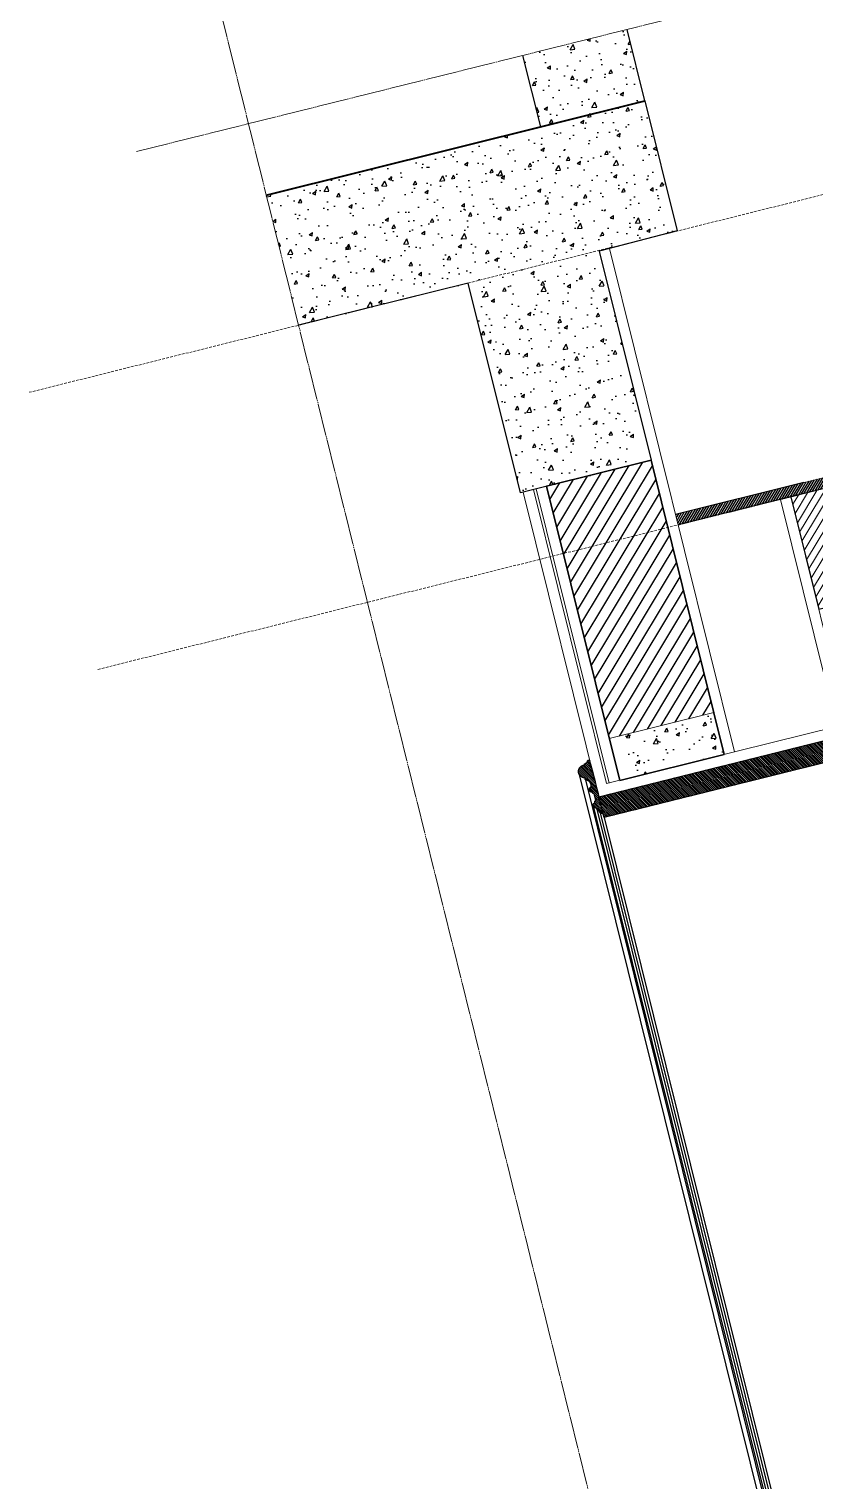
# Model space of a CAD drawing. Header units: inches. Extents: x 122939 to 389145, y 29603 to 574065.
# Drawn here: x 348742 to 350201, y 509658 to 512353 of the extents above; entities that cross this region are included whole.
import ezdxf

# ---------------------------------------------------------------- set-up
doc = ezdxf.new("R2010")
doc.units = ezdxf.units.IN
doc.header["$MEASUREMENT"] = 0
for name, pattern in [('DASHED', [0.75, 0.5, -0.25]), ('HIDDEN', [0.375, 0.25, -0.125]), ('PHANTOM-Z', [69.2, 60, -1.4, 2.5, -1.4, 2.5, -1.4])]:
    doc.linetypes.add(name, pattern=pattern)
for name, color, linetype in [('8', 8, 'Continuous'), ('A-Hidden', 8, 'HIDDEN'), ('A-WALL', 7, 'Continuous'), ('Calliper_wall hatch_CHB', 8, 'Continuous'), ('CQ Wall hatch_CHB', 8, 'Continuous'), ('gypsum', 31, 'Continuous')]:
    doc.layers.add(name, color=color, linetype=linetype)
for name, color, linetype, lineweight in [('a-cut', 30, 'PHANTOM-Z', 18), ('A-FLOR-SLAB', 7, 'Continuous', 40), ('A-RNDR-CONC', 2, 'Continuous', 18), ('A-RNDR-PLST', 1, 'Continuous', 9), ('GRC', 41, 'Continuous', 0), ('GRC Hatch', 253, 'Continuous', 0)]:
    doc.layers.add(name, color=color, linetype=linetype, lineweight=lineweight)
pattern_1 = [(63.971423, (252734.533, 457684.53), (71.11917, 11.227812), [7.5, -82.5]), (8.97142, (252734.53, 457684.53), (-31.625426, 69.643965), [6, -66]), (114.42287, (252740.46, 457685.464), (39.493744, 80.871776), [6.37402, -70.11421]), (60.15562, (252729.7, 457703.94), (107.5631, 9.70499), [11.25, -123.75]), (110.60706, (252738.67, 457704.75), (67.1822, 117.09634), [9.56103, -105.17138]), (5.15559, (252729.7, 457703.94), (67.1822, 117.09634), [9, -99]), (34.971423, (252740.616, 457701.5), (67.645578, -24.659192), [7.5, -82.5]), (339.97142, (252740.616, 457701.5), (6.103844, 76.244295), [6, -66]), (85.42287, (252746.25, 457699.444), (73.74942, 51.585102), [6.37402, -70.11421]), (51.471423, (252734.533, 457684.53), (-6.857308, 32.598146), [0, -65.2, 0, -67, 0, -66.25]), (21.471423, (252734.533, 457684.53), (16.006101, 44.62585), [0, -38.2, 0, -63.7, 0, -25.25]), (341.471423, (252712.893, 457679.145), (52.3475577, 10.6997366), [0, -25, 0, -78, 0, -103.5]), (331.471423, (252703.19, 457676.73), (54.17642, 23.794676), [0, -32.5, 0, -51.8, 0, -73.5])]

# ---------------------------------------------------------------- blocks, each defined once
blk = doc.blocks.new('ceil003')
at = {"layer": '8'}
h = blk.add_hatch(dxfattribs=at)
h.set_pattern_fill('ANSI31', color=256, scale=30, style=0)
h.set_pattern_definition([(45, (-54350.6595, -10452.2095), (-2.65165043, 2.65165043), [])])
h.paths.add_polyline_path([(-2370.5, -310), (-2370.5, -330), (-1629.9, -330), (-1629.9, -310), (-1705.7, -310)])
at = {"layer": 'GRC Hatch'}
h = blk.add_hatch(dxfattribs=at)
h.set_pattern_fill('ANSI31', color=256, scale=100, angle=-13.9714)
h.set_pattern_definition([(45, (-113572.45, -29017.02), (-8.8388348, 8.8388348), [])])
edge = h.paths.add_edge_path()
edge.add_line((-1965.7, -355.3), (-1965.7, -330))
edge.add_line((-1965.7, -330), (-2154.8, -330))
edge.add_line((-2154.8, -330), (-2154.8, -544.6))
edge.add_line((-2154.8, -544.6), (-2129.6, -544.6))
edge.add_line((-2129.6, -544.6), (-2129.6, -570))
edge.add_line((-2129.6, -570), (-2100.3, -570))
edge.add_line((-2100.3, -570), (-2100.3, -544.4))
edge.add_line((-2100.3, -544.4), (-2081.1, -544.4))
edge.add_line((-2081.1, -544.4), (-2081.2, -527.8))
edge.add_arc((-2078.6, -485.6), 42.3, -93.5377, -12.2157)
edge.add_arc((-1990.4, -506.5), 48.3, 137.1563, 165.7452, ccw=False)
edge.add_arc((-1994.7, -503.5), 43.2, 87.9448, 136.116, ccw=False)
edge.add_line((-1993.2, -460.4), (-1993.1, -441.7))
edge.add_arc((-1990.3, -402), 39.8, -93.9866, -0.8074)
edge.add_arc((-1927.5, -402.8), 23, 150.2425, 179.3809, ccw=False)
edge.add_arc((-1935, -399.3), 14.8, 87.1296, 147.6948, ccw=False)
edge.add_line((-1934.2, -384.5), (-1934.2, -355.3))
edge.add_line((-1934.2, -355.3), (-1965.7, -355.3))
at = {"layer": 'GRC', "elevation": 0}
blk.add_lwpolyline([(-2370.5, -330), (-1674.9, -330), (-1674.9, -310), (-2370.5, -310)], close=True, dxfattribs=at)
at = {"layer": 'gypsum', "elevation": 0}
blk.add_lwpolyline([(-1965.7, -355.3), (-1965.7, -330), (-2154.8, -330), (-2154.8, -544.6), (-2129.6, -544.6), (-2129.6, -570), (-2100.3, -570), (-2100.3, -544.4), (-2081.1, -544.4), (-2081.2, -527.8, 0.370517), (-2037.3, -494.5, -0.125394), (-2025.9, -473.6, -0.213337), (-1993.2, -460.4), (-1993.1, -441.7, 0.43056), (-1950.5, -402.6, -0.12783), (-1947.5, -391.4, -0.270594), (-1934.2, -384.5), (-1934.2, -355.3)], format="xyb", close=True, dxfattribs=at)

msp = doc.modelspace()

# ---------------------------------------------------------------- hatches: boundary and pattern name
at = {"lineweight": 0}
h = msp.add_hatch(dxfattribs=at)
h.set_pattern_fill('ANSI31', color=8, scale=20, angle=90)
h.set_pattern_definition([(135, (-810.5832, -5040.2526), (-1.767766953, -1.767766953), [])])
h.paths.add_polyline_path([(350266.284, 511043.978), (350274.32, 511011.681), (350231.621, 511001.058), (350233.243, 510994.539), (349809.566, 510889.114), (349799.909, 510927.93)])
h = msp.add_hatch(dxfattribs=at)
h.set_pattern_fill('ANSI31', color=8, scale=20, angle=90)
h.set_pattern_definition([(135, (-766.9477, -5029.3828), (-1.767766953, -1.767766953), [])])
edge = h.paths.add_edge_path()
edge.add_line((349802.426, 510897.655), (349807.138, 510898.827))
edge.add_line((349807.138, 510898.827), (349782.994, 510995.869))
edge.add_line((349782.994, 510995.869), (349778.543, 510994.761))
edge.add_line((349778.543, 510994.761), (349778.567, 510994.657))
edge.add_line((349778.567, 510994.657), (349778.587, 510994.553))
edge.add_line((349778.587, 510994.553), (349778.603, 510994.447))
edge.add_line((349778.603, 510994.447), (349778.615, 510994.341))
edge.add_line((349778.615, 510994.341), (349778.624, 510994.234))
edge.add_line((349778.624, 510994.234), (349778.628, 510994.127))
edge.add_line((349778.628, 510994.127), (349778.629, 510994.018))
edge.add_line((349778.629, 510994.018), (349778.626, 510993.91))
edge.add_line((349778.626, 510993.91), (349778.619, 510993.801))
edge.add_line((349778.619, 510993.801), (349778.608, 510993.691))
edge.add_line((349778.608, 510993.691), (349778.593, 510993.582))
edge.add_line((349778.593, 510993.582), (349778.574, 510993.472))
edge.add_line((349778.574, 510993.472), (349778.552, 510993.361))
edge.add_line((349778.552, 510993.361), (349778.525, 510993.251))
edge.add_line((349778.525, 510993.251), (349778.495, 510993.141))
edge.add_line((349778.495, 510993.141), (349778.461, 510993.031))
edge.add_line((349778.461, 510993.031), (349778.424, 510992.92))
edge.add_line((349778.424, 510992.92), (349778.382, 510992.81))
edge.add_line((349778.382, 510992.81), (349778.337, 510992.7))
edge.add_line((349778.337, 510992.7), (349778.288, 510992.591))
edge.add_line((349778.288, 510992.591), (349778.236, 510992.482))
edge.add_line((349778.236, 510992.482), (349778.18, 510992.373))
edge.add_line((349778.18, 510992.373), (349778.12, 510992.265))
edge.add_line((349778.12, 510992.265), (349778.057, 510992.157))
edge.add_line((349778.057, 510992.157), (349777.99, 510992.05))
edge.add_line((349777.99, 510992.05), (349777.919, 510991.944))
edge.add_line((349777.919, 510991.944), (349777.846, 510991.838))
edge.add_line((349777.846, 510991.838), (349777.768, 510991.733))
edge.add_line((349777.768, 510991.733), (349777.688, 510991.629))
edge.add_line((349777.688, 510991.629), (349777.604, 510991.526))
edge.add_line((349777.604, 510991.526), (349777.517, 510991.424))
edge.add_line((349777.517, 510991.424), (349777.427, 510991.323))
edge.add_line((349777.427, 510991.323), (349777.333, 510991.223))
edge.add_line((349777.333, 510991.223), (349777.237, 510991.125))
edge.add_line((349777.237, 510991.125), (349777.137, 510991.027))
edge.add_line((349777.137, 510991.027), (349777.035, 510990.931))
edge.add_line((349777.035, 510990.931), (349776.929, 510990.836))
edge.add_line((349776.929, 510990.836), (349776.821, 510990.743))
edge.add_line((349776.821, 510990.743), (349776.71, 510990.651))
edge.add_line((349776.71, 510990.651), (349776.596, 510990.561))
edge.add_line((349776.596, 510990.561), (349776.48, 510990.472))
edge.add_line((349776.48, 510990.472), (349776.361, 510990.385))
edge.add_line((349776.361, 510990.385), (349776.239, 510990.299))
edge.add_line((349776.239, 510990.299), (349776.115, 510990.216))
edge.add_line((349776.115, 510990.216), (349775.989, 510990.134))
edge.add_line((349775.989, 510990.134), (349775.86, 510990.054))
edge.add_line((349775.86, 510990.054), (349775.73, 510989.975))
edge.add_line((349775.73, 510989.975), (349775.597, 510989.899))
edge.add_line((349775.597, 510989.899), (349775.462, 510989.825))
edge.add_line((349775.462, 510989.825), (349775.325, 510989.752))
edge.add_line((349775.325, 510989.752), (349775.186, 510989.682))
edge.add_line((349775.186, 510989.682), (349775.045, 510989.614))
edge.add_line((349775.045, 510989.614), (349774.903, 510989.548))
edge.add_line((349774.903, 510989.548), (349774.759, 510989.484))
edge.add_line((349774.759, 510989.484), (349774.614, 510989.423))
edge.add_line((349774.614, 510989.423), (349774.467, 510989.364))
edge.add_line((349774.467, 510989.364), (349774.319, 510989.307))
edge.add_line((349774.319, 510989.307), (349774.169, 510989.252))
edge.add_line((349774.169, 510989.252), (349774.018, 510989.2))
edge.add_line((349774.018, 510989.2), (349773.866, 510989.15))
edge.add_line((349773.866, 510989.15), (349773.714, 510989.102))
edge.add_line((349773.714, 510989.102), (349773.56, 510989.057))
edge.add_line((349773.56, 510989.057), (349773.405, 510989.015))
edge.add_line((349773.405, 510989.015), (349773.25, 510988.975))
edge.add_line((349773.25, 510988.975), (349773.811, 510986.72))
edge.add_arc((349774.071, 510974.844), 11.879, 91.255219, 270.025451)
edge.add_line((349774.077, 510962.965), (349775.068, 510958.98))
edge.add_arc((349774.65, 510947.803), 11.184, -8.483236, 87.855665, ccw=False)
edge.add_arc((349787.475, 510941.311), 5.153, -249.984245, -82.072673)
edge.add_line((349788.186, 510936.207), (349788.76, 510933.9))
edge.add_line((349788.76, 510933.9), (349788.96, 510933.94))
edge.add_line((349788.96, 510933.94), (349789.165, 510933.964))
edge.add_line((349789.165, 510933.964), (349789.373, 510933.97))
edge.add_line((349789.373, 510933.97), (349789.583, 510933.957))
edge.add_line((349789.583, 510933.957), (349789.79, 510933.926))
edge.add_line((349789.79, 510933.926), (349789.994, 510933.877))
edge.add_line((349789.994, 510933.877), (349790.192, 510933.81))
edge.add_line((349790.192, 510933.81), (349790.381, 510933.727))
edge.add_line((349790.381, 510933.727), (349790.56, 510933.63))
edge.add_line((349790.56, 510933.63), (349790.73, 510933.517))
edge.add_line((349790.73, 510933.517), (349790.892, 510933.389))
edge.add_line((349790.892, 510933.389), (349791.043, 510933.246))
edge.add_line((349791.043, 510933.246), (349791.182, 510933.089))
edge.add_line((349791.182, 510933.089), (349791.307, 510932.92))
edge.add_line((349791.307, 510932.92), (349791.416, 510932.741))
edge.add_line((349791.416, 510932.741), (349791.509, 510932.554))
edge.add_line((349791.509, 510932.554), (349791.584, 510932.362))
edge.add_line((349791.584, 510932.362), (349791.642, 510932.166))
edge.add_line((349791.642, 510932.166), (349794.051, 510922.481))
edge.add_line((349794.051, 510922.481), (349794.092, 510922.281))
edge.add_line((349794.092, 510922.281), (349794.116, 510922.076))
edge.add_line((349794.116, 510922.076), (349794.121, 510921.868))
edge.add_line((349794.121, 510921.868), (349794.109, 510921.658))
edge.add_line((349794.109, 510921.658), (349794.078, 510921.45))
edge.add_line((349794.078, 510921.45), (349794.028, 510921.247))
edge.add_line((349794.028, 510921.247), (349793.962, 510921.049))
edge.add_line((349793.962, 510921.049), (349793.879, 510920.86))
edge.add_line((349793.879, 510920.86), (349793.782, 510920.681))
edge.add_line((349793.782, 510920.681), (349793.669, 510920.511))
edge.add_line((349793.669, 510920.511), (349793.541, 510920.349))
edge.add_line((349793.541, 510920.349), (349793.398, 510920.198))
edge.add_line((349793.398, 510920.198), (349793.241, 510920.059))
edge.add_line((349793.241, 510920.059), (349793.072, 510919.934))
edge.add_line((349793.072, 510919.934), (349792.893, 510919.825))
edge.add_line((349792.893, 510919.825), (349792.706, 510919.732))
edge.add_line((349792.706, 510919.732), (349792.514, 510919.657))
edge.add_line((349792.514, 510919.657), (349792.318, 510919.599))
edge.add_line((349792.318, 510919.599), (349792.892, 510917.292))
edge.add_line((349792.892, 510917.292), (349792.611, 510917.18))
edge.add_line((349792.611, 510917.18), (349792.331, 510917.049))
edge.add_line((349792.331, 510917.049), (349792.054, 510916.898))
edge.add_line((349792.054, 510916.898), (349791.782, 510916.727))
edge.add_line((349791.782, 510916.727), (349791.517, 510916.537))
edge.add_line((349791.517, 510916.537), (349791.262, 510916.327))
edge.add_line((349791.262, 510916.327), (349791.017, 510916.099))
edge.add_line((349791.017, 510916.099), (349790.786, 510915.853))
edge.add_line((349790.786, 510915.853), (349790.57, 510915.59))
edge.add_line((349790.57, 510915.59), (349790.371, 510915.312))
edge.add_line((349790.371, 510915.312), (349790.189, 510915.02))
edge.add_line((349790.189, 510915.02), (349790.028, 510914.717))
edge.add_line((349790.028, 510914.717), (349789.887, 510914.403))
edge.add_line((349789.887, 510914.403), (349789.768, 510914.083))
edge.add_line((349789.768, 510914.083), (349789.671, 510913.756))
edge.add_line((349789.671, 510913.756), (349789.596, 510913.427))
edge.add_line((349789.596, 510913.427), (349789.544, 510913.097))
edge.add_line((349789.544, 510913.097), (349789.513, 510912.768))
edge.add_line((349789.513, 510912.768), (349789.503, 510912.442))
edge.add_line((349789.503, 510912.442), (349789.513, 510912.121))
edge.add_line((349789.513, 510912.121), (349789.543, 510911.807))
edge.add_line((349789.543, 510911.807), (349789.591, 510911.502))
edge.add_line((349789.591, 510911.502), (349789.655, 510911.206))
edge.add_line((349789.655, 510911.206), (349789.737, 510910.914))
edge.add_line((349789.737, 510910.914), (349789.838, 510910.621))
edge.add_line((349789.838, 510910.621), (349789.959, 510910.33))
edge.add_line((349789.959, 510910.33), (349790.1, 510910.042))
edge.add_line((349790.1, 510910.042), (349790.261, 510909.759))
edge.add_line((349790.261, 510909.759), (349790.443, 510909.483))
edge.add_line((349790.443, 510909.483), (349790.644, 510909.216))
edge.add_line((349790.644, 510909.216), (349790.865, 510908.96))
edge.add_line((349790.865, 510908.96), (349791.103, 510908.717))
edge.add_line((349791.103, 510908.717), (349791.359, 510908.489))
edge.add_line((349791.359, 510908.489), (349791.63, 510908.279))
edge.add_line((349791.63, 510908.279), (349791.915, 510908.086))
edge.add_line((349791.915, 510908.086), (349792.211, 510907.913))
edge.add_line((349792.211, 510907.913), (349792.518, 510907.761))
edge.add_line((349792.518, 510907.761), (349792.832, 510907.63))
edge.add_line((349792.832, 510907.63), (349793.152, 510907.521))
edge.add_line((349793.152, 510907.521), (349793.474, 510907.434))
edge.add_line((349793.474, 510907.434), (349793.798, 510907.368))
edge.add_line((349793.798, 510907.368), (349794.121, 510907.324))
edge.add_line((349794.121, 510907.324), (349794.441, 510907.301))
edge.add_line((349794.441, 510907.301), (349794.757, 510907.297))
edge.add_line((349794.757, 510907.297), (349795.066, 510907.313))
edge.add_line((349795.066, 510907.313), (349795.367, 510907.346))
edge.add_line((349795.367, 510907.346), (349795.941, 510905.038))
edge.add_line((349795.941, 510905.038), (349796.477, 510904.812))
edge.add_line((349796.477, 510904.812), (349797.005, 510904.553))
edge.add_line((349797.005, 510904.553), (349797.524, 510904.263))
edge.add_line((349797.524, 510904.263), (349798.031, 510903.942))
edge.add_line((349798.031, 510903.942), (349798.522, 510903.59))
edge.add_line((349798.522, 510903.59), (349798.995, 510903.208))
edge.add_line((349798.995, 510903.208), (349799.447, 510902.798))
edge.add_line((349799.447, 510902.798), (349799.877, 510902.363))
edge.add_line((349799.877, 510902.363), (349800.281, 510901.903))
edge.add_line((349800.281, 510901.903), (349800.657, 510901.421))
edge.add_line((349800.657, 510901.421), (349801.005, 510900.919))
edge.add_line((349801.005, 510900.919), (349801.322, 510900.401))
edge.add_line((349801.322, 510900.401), (349801.608, 510899.869))
edge.add_line((349801.608, 510899.869), (349801.862, 510899.325))
edge.add_line((349801.862, 510899.325), (349802.083, 510898.773))
edge.add_line((349802.083, 510898.773), (349802.271, 510898.215))
edge.add_line((349802.271, 510898.215), (349802.426, 510897.655))
at = {"layer": 'Calliper_wall hatch_CHB'}
h = msp.add_hatch(dxfattribs=at)
h.set_pattern_fill('AR-CONC', color=256, scale=10, style=0)
h.set_pattern_definition(pattern_1)
h.paths.add_polyline_path([(349852.536, 512352.307), (349658.453, 512304.02), (349691.452, 512171.388), (349885.535, 512219.675)])
h = msp.add_hatch(dxfattribs=at)
h.set_pattern_fill('AR-CONC', color=256, scale=10, style=0)
h.set_pattern_definition(pattern_1)
h.paths.add_polyline_path([(349182.217, 512044.691), (349885.535, 512219.675), (349945.614, 511978.2), (349800.331, 511940.855), (349896.906, 511552.689), (349654.302, 511492.329), (349557.446, 511881.625), (349242.296, 511803.216)])
h = msp.add_hatch(dxfattribs=at)
h.set_pattern_fill('AR-CONC', color=256, scale=10, style=0)
h.set_pattern_definition([(63.971423, (252727.28, 457713.626), (71.11917, 11.227812), [7.5, -82.5]), (8.97142, (252727.28, 457713.63), (-31.625426, 69.643965), [6, -66]), (114.42287, (252733.21, 457714.56), (39.493744, 80.871776), [6.37402, -70.11421]), (60.15562, (252722.45, 457733.035), (107.5631, 9.70499), [11.25, -123.75]), (110.60706, (252731.42, 457733.84), (67.1822, 117.09634), [9.56103, -105.17138]), (5.15559, (252722.45, 457733.03), (67.1822, 117.09634), [9, -99]), (34.971423, (252733.365, 457730.597), (67.645578, -24.659192), [7.5, -82.5]), (339.97142, (252733.365, 457730.6), (6.103844, 76.244295), [6, -66]), (85.42287, (252739, 457728.54), (73.74942, 51.585102), [6.37402, -70.11421]), (51.471423, (252727.282, 457713.626), (-6.857308, 32.598146), [0, -65.2, 0, -67, 0, -66.25]), (21.471423, (252727.282, 457713.626), (16.006101, 44.62585), [0, -38.2, 0, -63.7, 0, -25.25]), (341.471423, (252705.642, 457708.242), (52.3475577, 10.6997366), [0, -25, 0, -78, 0, -103.5]), (331.471423, (252695.94, 457705.83), (54.17642, 23.794676), [0, -32.5, 0, -51.8, 0, -73.5])])
h.paths.add_polyline_path([(349819.398, 511035.85), (350013.481, 511084.138), (350032.791, 511006.48), (349838.707, 510958.193)])
at = {"layer": 'CQ Wall hatch_CHB'}
h = msp.add_hatch(dxfattribs=at)
h.set_pattern_fill('ANSI31', color=8, scale=150, angle=180)
h.set_pattern_definition([(238.971423, (252734.533, 457684.529), (16.0670684, -9.6649787), [])])
h.paths.add_polyline_path([(349702.823, 511504.401), (349896.906, 511552.689), (350013.481, 511084.138), (349819.398, 511035.85)])

# ---------------------------------------------------------------- linework, layer by layer
at = {"elevation": 0}
msp.add_lwpolyline([(349182.217, 512044.691), (349885.535, 512219.675), (349945.614, 511978.2), (349800.331, 511940.855), (349896.906, 511552.689), (349654.302, 511492.329), (349557.446, 511881.625), (349242.296, 511803.216)], dxfattribs=at)
msp.add_lwpolyline([(349702.823, 511504.401), (349896.906, 511552.689), (350032.791, 511006.48), (349838.707, 510958.193)], close=True, dxfattribs=at)
at = {"layer": 'a-cut'}
for p, q in [((348941.222, 512125.574, 0), (354972.51, 513626.148, 0)), ((349061.498, 512529.899, 0.001), (350238.748, 507798.157, 0.001))]:
    msp.add_line(p, q, dxfattribs=at)
at = {"layer": 'A-FLOR-SLAB', "elevation": 0}
msp.add_lwpolyline([(349182.217, 512044.691), (349885.535, 512219.675)], dxfattribs=at)
at = {"layer": 'A-Hidden', "linetype": 'DASHED', "lineweight": 0, "ltscale": 10}
for p, q in [((348741.644, 511678.654, 0), (356655.626, 513647.64, 0)), ((348869.606, 511164.334, 0), (356783.588, 513133.319, -0.001))]:
    msp.add_line(p, q, dxfattribs=at)
at = {"layer": 'A-RNDR-CONC', "elevation": 0}
for points in [[(350013.481, 511084.138), (349819.398, 511035.85), (349838.718, 510958.195), (350032.801, 511006.483)], [(349838.707, 510958.193), (350032.791, 511006.48), (350032.791, 511006.48), (349838.707, 510958.193)]]:
    msp.add_lwpolyline(points, close=True, dxfattribs=at)
at = {"layer": 'A-RNDR-PLST', "color": 1, "ltscale": 0.03}
for p, q in [((350052.178, 511011.304, 0), (349819.739, 511945.684, 0)), ((349819.32, 510953.369, 0), (349683.424, 511499.574, 0))]:
    msp.add_line(p, q, dxfattribs=at)
at = {"layer": 'A-WALL', "elevation": 0}
for points in [[(349885.535, 512219.675), (349852.536, 512352.307)], [(349658.453, 512304.02), (349691.452, 512171.388)]]:
    msp.add_lwpolyline(points, dxfattribs=at)
msp.add_lwpolyline([(349838.707, 510958.193), (350032.791, 511006.48), (349896.906, 511552.689), (349702.823, 511504.401)], close=True, dxfattribs=at)
at = {"layer": 'gypsum'}
for p, q in [((350180.964, 511511.207, -0.002), (349942.581, 511451.903, 0)), ((350185.793, 511491.799, -0.002), (349947.409, 511432.494, 0)), ((349762.644, 510971.599, -0.002), (350406.925, 508382.026, -0.005)), ((349775.069, 510958.98, -0.002), (350415.669, 508384.202, -0.007)), ((349789.655, 510911.205, -0.002), (350418.277, 508384.851, -0.007)), ((349795.939, 510905.039, -0.002), (350422.685, 508385.948, -0.007)), ((349802.349, 510897.947, 0), (350427.06, 508387.036, -0.007)), ((349809.566, 510889.114, -0.002), (350431.786, 508388.212, 0))]:
    msp.add_line(p, q, dxfattribs=at)
at = {"layer": 'gypsum', "lineweight": 0, "ltscale": 5, "elevation": -0.002}
for points in [[(350156.681, 511484.556), (350266.288, 511043.964), (349799.909, 510927.93), (349659.196, 511493.547)], [(350137.272, 511479.727), (350242.051, 511058.544), (349814.488, 510952.167), (349678.604, 511498.375)]]:
    msp.add_lwpolyline(points, dxfattribs=at)
at = {"layer": 'gypsum', "elevation": -0.002}
msp.add_lwpolyline([(350266.284, 511043.978), (350274.32, 511011.681), (350231.621, 511001.058), (350233.243, 510994.539), (349809.566, 510889.114), (349799.909, 510927.93), (350266.284, 511043.978)], dxfattribs=at)
at = {"layer": 'gypsum'}
msp.add_rational_spline([(349773.811, 510986.72, -0.002), (349769.635, 510986.628, -0.002), (349763.77, 510983.32, -0.002), (349762.17, 510976.768, -0.002), (349762.193, 510974.711, -0.002), (349762.27, 510967.812, -0.002), (349767.177, 510962.962, -0.002), (349774.077, 510962.965, -0.002), (349774.407, 510961.636, -0.002), (349774.738, 510960.308, -0.002), (349775.068, 510958.98, -0.002), (349778.296, 510958.859, -0.002), (349781.194, 510957.431, -0.002), (349783.256, 510954.945, -0.002), (349785.319, 510952.459, -0.002), (349786.188, 510949.348, -0.002), (349785.711, 510946.153, -0.002), (349783.107, 510945.204, -0.002), (349781.805, 510942.757, -0.002), (349782.474, 510940.067, -0.002), (349783.144, 510937.377, -0.002), (349785.441, 510935.825, -0.002), (349788.186, 510936.207, -0.002), (349788.377, 510935.438, -0.002), (349788.569, 510934.669, -0.002), (349788.76, 510933.9, -0.002), (349789.38, 510934.054, -0.002), (349790.012, 510933.959, -0.002), (349790.56, 510933.63, -0.002), (349791.107, 510933.3, -0.002), (349791.487, 510932.787, -0.002), (349791.642, 510932.166, -0.002), (349792.445, 510928.938, -0.002), (349793.248, 510925.709, -0.002), (349794.051, 510922.481, -0.002), (349794.206, 510921.861, -0.002), (349794.111, 510921.229, -0.002), (349793.782, 510920.681, -0.002), (349793.452, 510920.133, -0.002), (349792.938, 510919.754, -0.002), (349792.318, 510919.599, -0.002), (349792.509, 510918.83, -0.002), (349792.701, 510918.061, -0.002), (349792.892, 510917.292, -0.002), (349790.288, 510916.343, -0.002), (349788.986, 510913.896, -0.002), (349789.655, 510911.206, -0.002), (349790.325, 510908.516, -0.002), (349792.621, 510906.963, -0.002), (349795.367, 510907.346, -0.002), (349795.558, 510906.577, -0.002), (349795.75, 510905.807, -0.002), (349795.941, 510905.038, -0.002), (349799.238, 510903.75, -0.002), (349801.574, 510901.09, -0.002), (349802.426, 510897.655, -0.002), (349803.997, 510898.046, -0.002), (349805.568, 510898.436, -0.002), (349807.138, 510898.827, -0.002), (349799.09, 510931.174, -0.002), (349791.042, 510963.521, -0.002), (349782.994, 510995.869, -0.002), (349781.511, 510995.5, -0.002), (349780.027, 510995.13, -0.002), (349778.543, 510994.761, -0.002), (349779.157, 510992.296, -0.002), (349776.964, 510989.899, -0.002), (349773.25, 510988.975, -0.002), (349773.437, 510988.223, -0.002), (349773.624, 510987.472, -0.002), (349773.811, 510986.72, -0.002)], [1, 0.873715131819, 0.807260537943, 0.933545406124, 1, 0.807260537943, 0.807260537943, 1, 1, 1, 1, 0.941962002808, 0.941962002808, 1, 0.941962002808, 0.941962002808, 1, 0.828935297383, 0.828935297383, 1, 0.828935297383, 0.828935297383, 1, 1, 1, 1, 0.949253021629, 0.949253021629, 1, 0.949253021629, 0.949253021629, 1, 1, 1, 1, 0.949253021629, 0.949253021629, 1, 0.949253021629, 0.949253021629, 1, 1, 1, 1, 0.828935297383, 0.828935297383, 1, 0.828935297383, 0.828935297383, 1, 1, 1, 1, 0.925454229704, 0.925454229704, 1, 1, 1, 1, 1, 1, 1, 1, 1, 1, 0.804737854124, 0.804737854124, 1, 1, 1, 1], degree=3, knots=[0, 0, 0, 0, 1.02217032, 1.56006464, 1.56006464, 1.56006464, 3.12012928, 3.12012928, 3.12012928, 7.22659855, 7.22659855, 7.22659855, 8.06731405, 8.06731405, 8.06731405, 8.90802956, 8.90802956, 8.90802956, 10.37333446, 10.37333446, 10.37333446, 11.83863935, 11.83863935, 11.83863935, 12.83863935, 12.83863935, 12.83863935, 13.62403752, 13.62403752, 13.62403752, 14.40943568, 14.40943568, 14.40943568, 15.40943568, 15.40943568, 15.40943568, 16.19483384, 16.19483384, 16.19483384, 16.98023201, 16.98023201, 16.98023201, 17.98023201, 17.98023201, 17.98023201, 19.4455369, 19.4455369, 19.4455369, 20.9108418, 20.9108418, 20.9108418, 21.9108418, 21.9108418, 21.9108418, 22.86569057, 22.86569057, 22.86569057, 23.86569057, 23.86569057, 23.86569057, 24.86569057, 24.86569057, 24.86569057, 25.86569057, 25.86569057, 25.86569057, 27.4364869, 27.4364869, 27.4364869, 28.4364869, 28.4364869, 28.4364869, 28.4364869], dxfattribs=at)

# ---------------------------------------------------------------- block references
at = {"layer": 'GRC', "rotation": 13.9714232829857}
msp.add_blockref('ceil003', (352168.087, 512325.051, 0), dxfattribs=at)

doc.saveas('drawing.dxf')
